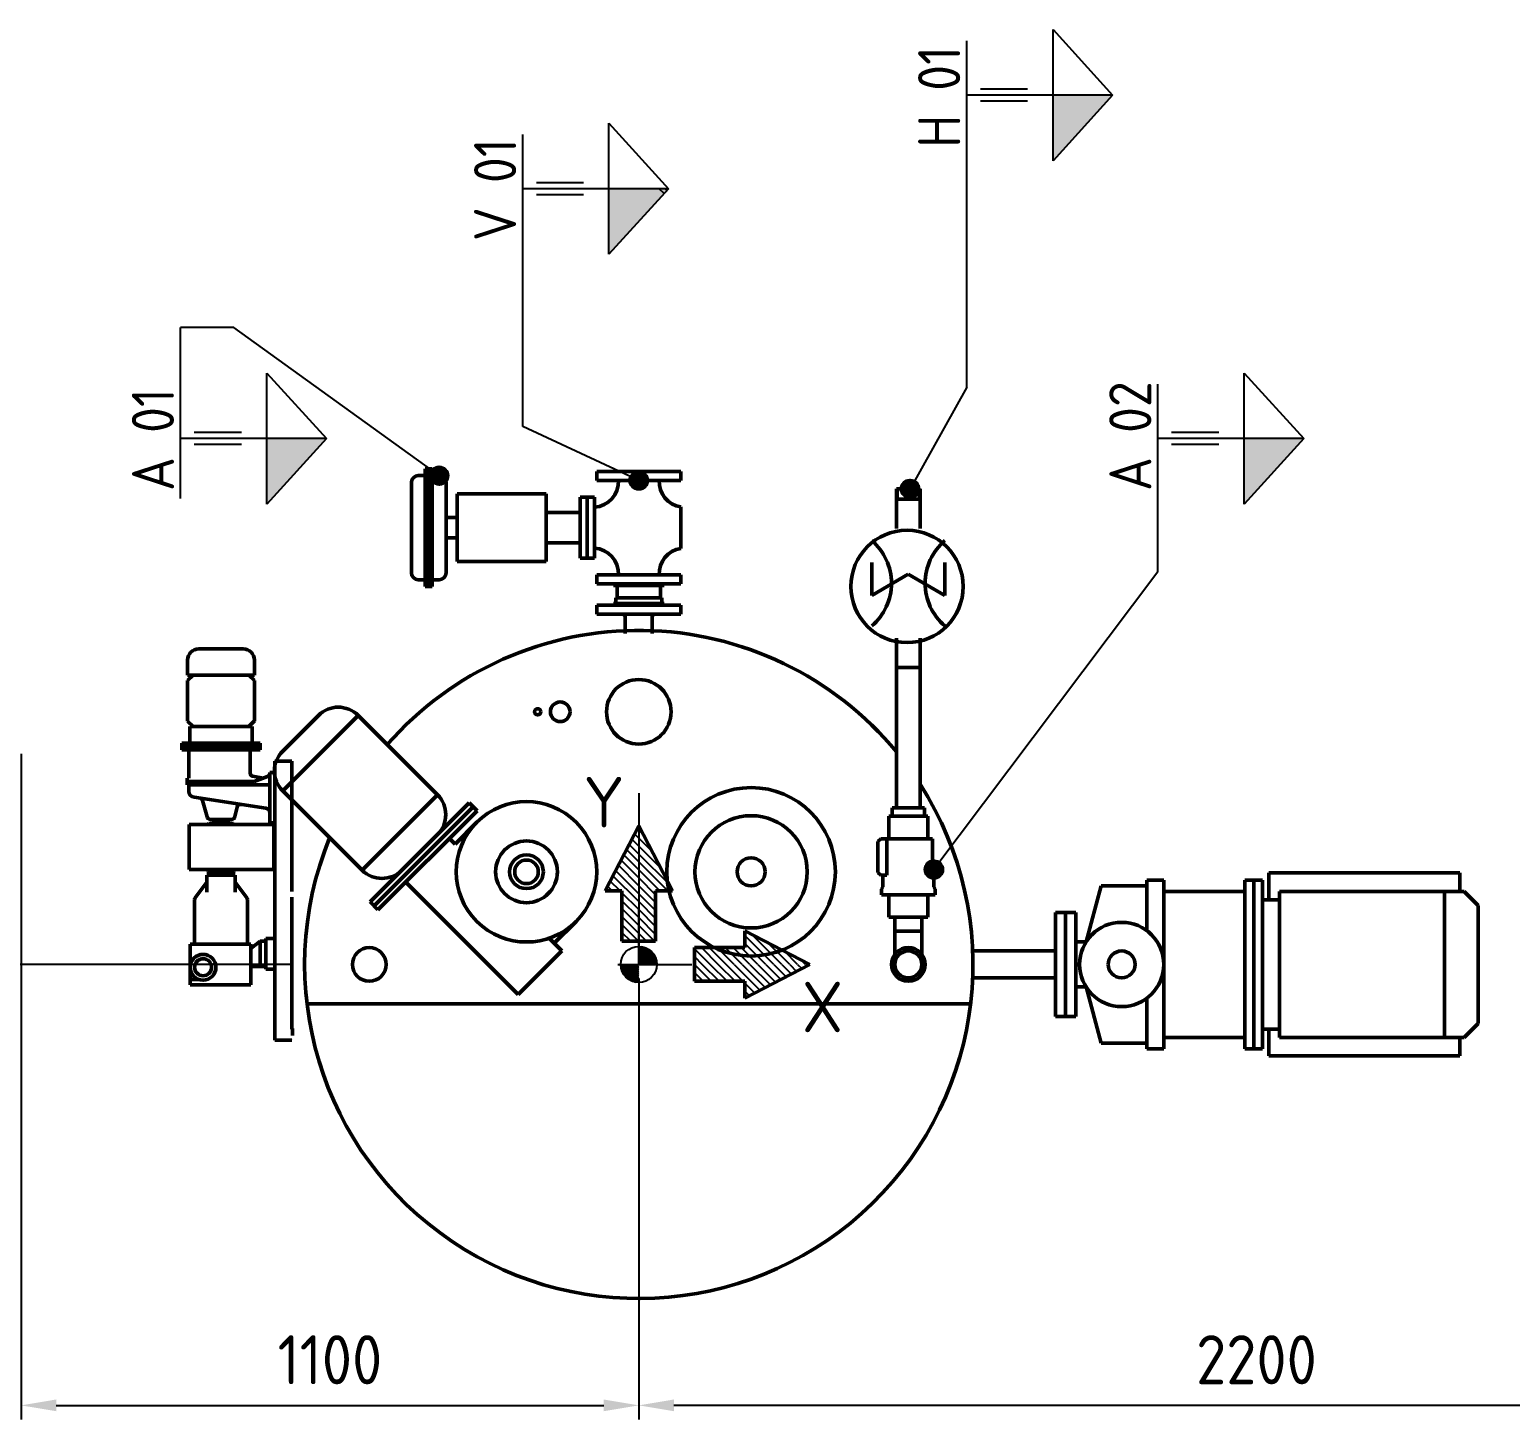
# Model space of a CAD drawing. Header units: millimetres. Extents: x 0 to 10500, y 0 to 7425.
# Drawn here: x 5226 to 7863, y 1527 to 4002 of the extents above; entities that cross this region are included whole.
import ezdxf

# ---------------------------------------------------------------- set-up
doc = ezdxf.new("R2010")
doc.units = ezdxf.units.MM
doc.header["$LTSCALE"] = 25
for name, pattern in [('AM_ISO02W050', [7.5, 6, -1.5]), ('AM_ISO08W050', [18, 12, -1.5, 3, -1.5]), ('DASHDOT', [1, 0.5, -0.25, 0, -0.25])]:
    doc.linetypes.add(name, pattern=pattern)
for name, color, linetype, lineweight in [('AM_0', 7, 'Continuous', 50), ('AM_3', 6, 'AM_ISO02W050', 25), ('AM_5', 3, 'Continuous', 25), ('AM_7', 4, 'AM_ISO08W050', 25), ('AM_8', 1, 'Continuous', 25)]:
    doc.layers.add(name, color=color, linetype=linetype, lineweight=lineweight)
doc.styles.get("Standard").update_dxf_attribs({"font": 'ISOCP.SHX'})
doc.dimstyles.new('AM_ISO$0', dxfattribs={"dimtxt": 3.5, "dimasz": 2.5, "dimexe": 1, "dimexo": 1, "dimgap": 1.5, "dimtad": 1, "dimdsep": 46, "dimtxsty": 'Standard', "dimcen": 0, "dimclrd": 256, "dimclre": 256, "dimclrt": 2, "dimadec": 0, "dimazin": 2, "dimtp": 0.1, "dimtm": 0.1, "dimtfac": 0.71, "dimtdec": 3, "dimtmove": 0, "dimatfit": 3, "dimfxl": 1, "dimlwd": -1, "dimlwe": -1, "dimarcsym": 1})
pattern_1 = [(135, (14882.4702, -1975.3225), (1.06066017, 1.06066017), [])]
pattern_2 = [(135, (14821.627, -1124.999), (7.071068, 7.071068), [])]
pattern_3 = [(315, (2848.732, 10790.059), (7.071068, 7.071068), [])]

# ---------------------------------------------------------------- blocks, each defined once
blk = doc.blocks.new('AM_TMP21')
at = {"layer": 'AM_0', "color": 3, "linetype": 'Continuous'}
blk.add_line((2724.87, 1910.43), (1543.13, 1910.43), dxfattribs=at)
for centre, radius in [((1654, 1840.43), 30), ((2614, 1840.43), 30), ((1934, 1675.43), 25), ((2334, 1675.43), 30), ((2134, 1390.43), 57.5), ((2274, 1390.43), 17.5), ((2314, 1390.43), 5.5)]:
    blk.add_circle(centre, radius, dxfattribs=at)
for start, end in [(337.71378, 212.64629), (219.51765, 318.83026)]:
    blk.add_arc((2134, 1840.43), 595, start, end, dxfattribs=at)
blk = doc.blocks.new('AM_TMP210')
blk.add_circle((1648.3, 1838.1), 24)
at = {"layer": 'AM_0', "color": 7, "linetype": 'Continuous'}
for p, q in [((991, 1903.1), (932.4, 1903.1)), ((953.4, 1838.1), (991, 1903.1)), ((801.3, 1859.1), (801.3, 1817.1)), ((801.3, 1859.1), (871.5, 1859.1)), ((801.3, 1858.1), (819.3, 1858.1)), ((819.3, 1859.1), (819.3, 1817.1)), ((819.3, 1859.1), (819.3, 1817.1)), ((1369.3, 1859.1), (1067.1, 1859.1)), ((1119.3, 1859.1), (1119.3, 1817.1)), ((1564.3, 1862.1), (1648.3, 1862.1)), ((1589.3, 1862.1), (1589.3, 1814.1)), ((991, 1773.1), (953.4, 1838.1)), ((801.3, 1818.1), (819.3, 1818.1)), ((801.3, 1817.1), (871.5, 1817.1)), ((1369.3, 1817.1), (1067.1, 1817.1)), ((1564.3, 1814.1), (1648.3, 1814.1)), ((991, 1773.1), (932.4, 1773.1))]:
    blk.add_line(p, q, dxfattribs=at)
at = {"layer": 'AM_0', "color": 3, "linetype": 'Continuous'}
for p, q in [((1384.3, 1872.7), (1384.3, 1803.4)), ((1384.3, 1872.7), (1424.3, 1872.7)), ((1384.3, 1872.7), (1384.3, 1803.4)), ((1424.3, 1887.1), (1429.3, 1892.1)), ((1424.3, 1887.1), (1424.3, 1795.1)), ((1489.3, 1876.1), (1424.3, 1876.1)), ((1484.3, 1892.1), (1429.3, 1892.1)), ((1489.3, 1887.1), (1484.3, 1892.1)), ((1489.3, 1887.1), (1489.3, 1876.1)), ((1510, 1883.6), (1489.3, 1883.6)), ((1510, 1883.6), (1514.3, 1886.1)), ((1524.3, 1886.1), (1514.3, 1886.1)), ((1524.3, 1886.1), (1524.3, 1790.1)), ((1564.3, 1872.7), (1524.3, 1872.7)), ((1564.3, 1872.7), (1564.3, 1803.4)), ((1384.3, 1866.9), (1369.3, 1866.9)), ((1369.3, 1866.9), (1369.3, 1809.2)), ((1384.3, 1866.9), (1384.3, 1809.2)), ((1384.3, 1809.2), (1369.3, 1809.2)), ((1384.3, 1803.4), (1424.3, 1803.4)), ((1475, 1795.1), (1424.3, 1795.1)), ((1475, 1795.1), (1479.3, 1792.6)), ((1564.3, 1803.4), (1524.3, 1803.4)), ((1510, 1792.6), (1479.3, 1792.6)), ((1510, 1792.6), (1514.3, 1790.1)), ((1524.3, 1790.1), (1514.3, 1790.1))]:
    blk.add_line(p, q, dxfattribs=at)
at = {"layer": 'AM_0', "color": 7, "linetype": 'Continuous'}
blk.add_circle((975, 1840.4), 100, dxfattribs=at)
for centre, start, end in [((969.3, 1968.1), 220.542, 319.458), ((969.3, 1708.1), 40.5416, 139.458)]:
    blk.add_arc(centre, 100, start, end, dxfattribs=at)
blk = doc.blocks.new('AM_TMP212')
at = {"layer": 'AM_0', "color": 7, "linetype": 'Continuous'}
for p, q in [((2110, 1250.91), (2110, 1216.43)), ((2158, 1250.91), (2158, 1216.43)), ((2059, 1216.43), (2059, 1200.43)), ((2209, 1216.43), (2059, 1216.43)), ((2209, 1216.43), (2209, 1200.43)), ((2209, 1200.43), (2059, 1200.43))]:
    blk.add_line(p, q, dxfattribs=at)
at = {"layer": 'AM_0', "color": 1, "linetype": 'Continuous'}
for p, q in [((2107, 1216.43), (2110, 1219.43)), ((2158, 1219.43), (2161, 1216.43))]:
    blk.add_line(p, q, dxfattribs=at)
at = {"layer": 'AM_0', "color": 3, "linetype": 'Continuous'}
for p, q in [((2089, 1200.43), (2089, 1197.43)), ((2179, 1197.43), (2089, 1197.43)), ((2093, 1197.43), (2093, 1187.43)), ((2093, 1187.43), (2175, 1187.43)), ((2095.5, 1187.43), (2095.5, 1165.43)), ((2172.5, 1187.43), (2172.5, 1165.43)), ((2175, 1197.43), (2175, 1187.43)), ((2179, 1200.43), (2179, 1197.43)), ((2209, 1162.43), (2059, 1162.43)), ((2059, 1146.43), (2059, 1162.43)), ((2179, 1165.43), (2089, 1165.43)), ((2089, 1162.43), (2089, 1165.43)), ((2179, 1162.43), (2089, 1162.43)), ((2095.5, 1162.43), (2172.5, 1162.43)), ((2179, 1162.43), (2179, 1165.43)), ((2209, 1146.43), (2209, 1162.43)), ((2514.293, 1167.43), (2501.943, 1167.43)), ((2501.943, 957.43), (2501.943, 1167.43)), ((2508.113, 957.43), (2508.113, 1167.43)), ((2514.293, 957.43), (2514.293, 1167.43)), ((2209, 1146.43), (2059, 1146.43)), ((2477.233, 982.14), (2477.233, 1142.72)), ((2501.943, 1155.08), (2489.593, 1155.08)), ((2526.643, 1155.08), (2514.293, 1155.08)), ((2539.003, 982.14), (2539.003, 1142.72)), ((2213.091, 1007.89), (2213.091, 1116.98)), ((2238.545, 1116.98), (2213.091, 1116.98)), ((2225.818, 1007.89), (2225.818, 1116.98)), ((2238.545, 1007.89), (2238.545, 1116.98)), ((2299, 1002.43), (2299, 1122.43)), ((2457.473, 1122.43), (2299, 1122.43)), ((2457.473, 1002.43), (2457.473, 1122.43)), ((2059, 1025.55), (2059, 1099.31)), ((2299, 1089.7), (2238.545, 1089.7)), ((2476.673, 1080.43), (2457.473, 1080.43)), ((2299, 1035.16), (2238.545, 1035.16)), ((2476.673, 1044.43), (2457.473, 1044.43)), ((2238.545, 1007.89), (2213.091, 1007.89)), ((2457.473, 1002.43), (2299, 1002.43)), ((2059, 978.43), (2059, 962.43)), ((2209, 978.43), (2059, 978.43)), ((2209, 978.43), (2209, 962.43)), ((2209, 962.43), (2059, 962.43)), ((2501.943, 969.79), (2489.593, 969.79)), ((2514.293, 957.43), (2501.943, 957.43)), ((2526.643, 969.79), (2514.293, 969.79))]:
    blk.add_line(p, q, dxfattribs=at)
for centre, radius, start, end in [((2052.181, 1144.25), 45.455, 278.62692, 2.7513), ((2215.818, 1144.25), 45.455, 177.249, 266.56), ((2489.593, 1142.72), 12.353, 90, 180), ((2526.643, 1142.72), 12.353, 0, 90), ((2052.181, 980.61), 45.455, 357.2487, 81.373), ((2215.818, 980.61), 45.455, 93.44, 182.751), ((2489.593, 982.14), 12.353, 180, 270.000013), ((2526.643, 982.14), 12.353, 270.000013, 0)]:
    blk.add_arc(centre, radius, start, end, dxfattribs=at)
blk = doc.blocks.new('AM_TMP29')
at = {"layer": 'AM_0', "color": 7, "linetype": 'Continuous'}
for p, q in [((3342.41, 2175.92), (3342.41, 2028.43)), ((3390.41, 2175.92), (3390.41, 2028.43)), ((3273.91, 2028.43), (3273.91, 2010.43)), ((3273.91, 2028.43), (3458.91, 2028.43)), ((3273.91, 2010.43), (3458.91, 2010.43)), ((3273.91, 1992.43), (3273.91, 2010.43)), ((3273.91, 2010.43), (3458.91, 2010.43)), ((3458.91, 2028.43), (3458.91, 2010.43)), ((3458.91, 1992.43), (3458.91, 2010.43)), ((3273.91, 1992.43), (3458.91, 1992.43)), ((3326.41, 1973.87), (3326.41, 1992.43)), ((3406.41, 1973.87), (3406.41, 1992.43)), ((3326.41, 1973.87), (3226.41, 1947.07)), ((3406.41, 1973.87), (3506.41, 1947.07)), ((3226.41, 1865.43), (3226.41, 1947.07)), ((3506.41, 1865.43), (3506.41, 1947.07)), ((3216.41, 1835.43), (3216.41, 1865.43)), ((3216.41, 1865.43), (3306.41, 1865.43)), ((3426.41, 1865.43), (3516.41, 1865.43)), ((3516.41, 1835.43), (3516.41, 1865.43)), ((3216.41, 1835.43), (3516.41, 1835.43)), ((3236.41, 1691.43), (3236.41, 1835.43)), ((3496.41, 1835.43), (3496.41, 1691.43)), ((3216.41, 1691.43), (3516.41, 1691.43)), ((3216.41, 1691.43), (3216.41, 1675.43)), ((3516.41, 1691.43), (3516.41, 1675.43)), ((3216.41, 1675.43), (3516.41, 1675.43)), ((3216.41, 1659.43), (3216.41, 1675.43)), ((3516.41, 1659.43), (3516.41, 1675.43)), ((3203.41, 1308.43), (3203.41, 1648.43)), ((3203.41, 1648.43), (3251.41, 1648.43)), ((3216.41, 1659.43), (3516.41, 1659.43)), ((3251.41, 1629.43), (3251.41, 1659.43)), ((3481.41, 1629.43), (3481.41, 1659.43)), ((3481.41, 1648.43), (3529.41, 1648.43)), ((3529.41, 1308.43), (3529.41, 1648.43)), ((3236.41, 1300.43), (3236.41, 1629.43)), ((3236.41, 1629.43), (3496.41, 1629.43)), ((3496.41, 1300.43), (3496.41, 1629.43)), ((3236.41, 1335.43), (3496.41, 1335.43)), ((3203.41, 1308.43), (3236.41, 1308.43)), ((3261.41, 1275.43), (3236.41, 1300.43)), ((3471.41, 1275.43), (3496.41, 1300.43)), ((3496.41, 1308.43), (3529.41, 1308.43)), ((3261.41, 1275.43), (3471.41, 1275.43))]:
    blk.add_line(p, q, dxfattribs=at)
for radius in [75, 24]:
    blk.add_circle((3366.41, 1910.43), radius, dxfattribs=at)
blk = doc.blocks.new('*D14')
at = {"layer": 'AM_5', "transparency": 16777216}
for p, q in [((6310.8, 2312.1), (6310.8, 1526.7)), ((8510.8, 2312.1), (8510.8, 1526.7)), ((8448.3, 1551.7), (6373.3, 1551.7))]:
    blk.add_line(p, q, dxfattribs=at)
for points in [[(6373.3, 1562.2), (6373.3, 1541.3), (6310.8, 1551.7)], [(8448.3, 1562.2), (8448.3, 1541.3), (8510.8, 1551.7)]]:
    blk.add_solid(points, dxfattribs=at)
at = {"layer": 'Defpoints', "color": 0, "transparency": 16777216}
for p in [(6310.8, 2337.1), (8510.8, 2337.1), (6310.8, 1551.7)]:
    blk.add_point(p, dxfattribs=at)
at = {"layer": 'AM_5', "color": 2, "transparency": 16777216, "insert": (7410.8, 1633), "char_height": 87.5, "attachment_point": 5}
blk.add_mtext('2200', dxfattribs=at)
blk = doc.blocks.new('*D17')
at = {"layer": 'AM_5', "transparency": 16777216}
for p, q in [((5210.8, 2712.1), (5210.8, 1526.7)), ((6310.8, 2312.1), (6310.8, 1526.7)), ((5273.3, 1551.7), (6248.3, 1551.7))]:
    blk.add_line(p, q, dxfattribs=at)
for points in [[(5273.3, 1562.2), (5273.3, 1541.3), (5210.8, 1551.7)], [(6248.3, 1562.2), (6248.3, 1541.3), (6310.8, 1551.7)]]:
    blk.add_solid(points, dxfattribs=at)
at = {"layer": 'Defpoints', "color": 0, "transparency": 16777216}
for p in [(5210.8, 2737.1), (6310.8, 2337.1), (6310.8, 1551.7)]:
    blk.add_point(p, dxfattribs=at)
at = {"layer": 'AM_5', "color": 2, "transparency": 16777216, "insert": (5760.8, 1633), "char_height": 87.5, "attachment_point": 5}
blk.add_mtext('1100', dxfattribs=at)
blk = doc.blocks.new('*D18')
at = {"layer": 'AM_5', "transparency": 16777216}
for p, q in [((4585.8, 2737.1), (4285.8, 2737.1)), ((4310.8, 2674.6), (4310.8, 2399.6)), ((5690.8, 2337.1), (4285.8, 2337.1))]:
    blk.add_line(p, q, dxfattribs=at)
for points in [[(4300.4, 2674.6), (4321.2, 2674.6), (4310.8, 2737.1)], [(4300.4, 2399.6), (4321.2, 2399.6), (4310.8, 2337.1)]]:
    blk.add_solid(points, dxfattribs=at)
at = {"layer": 'Defpoints', "color": 0, "transparency": 16777216}
for p in [(4610.8, 2737.1), (4310.8, 2337.1), (5715.8, 2337.1)]:
    blk.add_point(p, dxfattribs=at)
at = {"layer": 'AM_5', "color": 2, "transparency": 16777216, "insert": (4229.6, 2537.1), "char_height": 87.5, "attachment_point": 5, "rotation": 90}
blk.add_mtext('400', dxfattribs=at)

msp = doc.modelspace()

# ---------------------------------------------------------------- hatches: boundary and pattern name
at = {"layer": 'AM_5'}
h = msp.add_hatch(dxfattribs=at)
h.set_pattern_fill('_U', color=256, scale=1.5, angle=45, style=0, pattern_type=0)
h.set_pattern_definition(pattern_1)
edge = h.paths.add_edge_path()
edge.add_line((6343.069, 2337.083), (6310.814, 2337.083))
edge.add_line((6310.814, 2337.083), (6310.814, 2369.338))
edge.add_arc((6310.814, 2337.083), 32.255, 360, 450, ccw=False)
h = msp.add_hatch(dxfattribs=at)
h.set_pattern_fill('_U', color=256, scale=1.5, angle=45, style=0, pattern_type=0)
h.set_pattern_definition(pattern_1)
edge = h.paths.add_edge_path()
edge.add_line((6310.814, 2337.083), (6310.814, 2304.827))
edge.add_arc((6310.814, 2337.083), 32.255, 180, 270.000049, ccw=False)
edge.add_line((6278.558, 2337.083), (6310.814, 2337.083))
at = {"layer": 'AM_8'}
h = msp.add_hatch(dxfattribs=at)
h.set_pattern_fill('_U', color=256, scale=10, angle=135, style=0, pattern_type=0)
h.set_pattern_definition(pattern_3)
h.paths.add_polyline_path([(6280.814, 2468.057), (6280.814, 2378.505), (6310.814, 2378.505), (6310.814, 2584.081), (6250.814, 2468.057)])
h = msp.add_hatch(dxfattribs=at)
h.set_pattern_fill('_U', color=256, scale=10, angle=135, style=0, pattern_type=0)
h.set_pattern_definition(pattern_3)
h.paths.add_polyline_path([(6310.814, 2378.505), (6310.814, 2584.081), (6370.814, 2468.057), (6340.814, 2468.057), (6340.814, 2378.505)])
h = msp.add_hatch(dxfattribs=at)
h.set_pattern_fill('_U', color=256, scale=10, angle=45, style=0, pattern_type=0)
h.set_pattern_definition(pattern_2)
h.paths.add_polyline_path([(6410.073, 2337.083), (6615.65, 2337.083), (6499.626, 2397.083), (6499.626, 2367.083), (6410.073, 2367.083)])
h = msp.add_hatch(dxfattribs=at)
h.set_pattern_fill('_U', color=256, scale=10, angle=45, style=0, pattern_type=0)
h.set_pattern_definition(pattern_2)
h.paths.add_polyline_path([(6499.626, 2307.083), (6410.073, 2307.083), (6410.073, 2337.083), (6615.65, 2337.083), (6499.626, 2277.083)])

# ---------------------------------------------------------------- linework, layer by layer
at = {"layer": 'AM_0', "color": 3, "linetype": 'Continuous'}
for p, q in [((5507.314, 2852.083), (5507.314, 2879.083)), ((5527.314, 2899.083), (5606.314, 2899.083)), ((5626.314, 2852.083), (5626.314, 2879.083)), ((5517.024, 2852.293), (5507.314, 2842.583)), ((5507.314, 2852.083), (5626.314, 2852.083)), ((5616.604, 2852.293), (5626.314, 2842.583)), ((5507.314, 2770.593), (5507.314, 2842.583)), ((5626.314, 2770.593), (5626.314, 2842.583)), ((5517.024, 2760.883), (5507.314, 2770.593)), ((5616.604, 2760.883), (5626.604, 2770.883)), ((5511.314, 2731.083), (5511.314, 2761.083)), ((5511.314, 2761.083), (5622.314, 2761.083)), ((5622.314, 2731.083), (5622.314, 2761.083)), ((5496.814, 2719.083), (5496.814, 2731.083)), ((5496.814, 2731.083), (5636.814, 2731.083)), ((5496.814, 2725.083), (5636.814, 2725.083)), ((5496.814, 2719.083), (5636.814, 2719.083)), ((5509.474, 2669.083), (5509.474, 2719.083)), ((5618.474, 2678.273), (5618.474, 2719.083)), ((5636.814, 2719.083), (5636.814, 2731.083)), ((5662.814, 2699.083), (5662.814, 2202.083)), ((5662.814, 2699.083), (5692.814, 2699.083)), ((5692.814, 2699.083), (5692.814, 2467.083)), ((5506.534, 2657.083), (5506.534, 2669.083)), ((5642.644, 2669.083), (5622.984, 2672.463)), ((5649.864, 2671.683), (5625.994, 2663.083)), ((5653.814, 2679.083), (5662.814, 2679.083)), ((5653.814, 2589.083), (5653.814, 2679.083)), ((5662.814, 2649.083), (5662.814, 2679.083)), ((5662.814, 2670.083), (5662.814, 2590.083)), ((5625.994, 2663.083), (5506.534, 2663.083)), ((5653.814, 2657.083), (5506.534, 2657.083)), ((5509.474, 2645.163), (5509.474, 2657.083)), ((5646.434, 2615.253), (5518.704, 2635.193)), ((5542.044, 2600.203), (5533.994, 2629.013)), ((5591.594, 2600.513), (5595.584, 2617.263)), ((5662.814, 2589.083), (5662.814, 2619.083)), ((5509.814, 2586.083), (5509.814, 2506.083)), ((5509.814, 2586.083), (5662.814, 2586.083)), ((5544.814, 2588.083), (5543.314, 2586.583)), ((5543.314, 2586.583), (5543.314, 2586.083)), ((5543.314, 2586.583), (5590.314, 2586.583)), ((5544.814, 2588.083), (5588.814, 2588.083)), ((5585.694, 2595.573), (5547.884, 2595.573)), ((5553.814, 2591.083), (5553.814, 2595.573)), ((5553.814, 2591.083), (5579.814, 2591.083)), ((5556.814, 2586.083), (5556.814, 2591.083)), ((5576.814, 2586.083), (5576.814, 2591.083)), ((5579.814, 2591.083), (5579.814, 2595.573)), ((5588.814, 2588.083), (5590.314, 2586.583)), ((5590.314, 2586.583), (5590.314, 2586.083)), ((5653.814, 2589.083), (5662.814, 2589.083)), ((5660.814, 2586.083), (5660.814, 2506.083)), ((5509.814, 2506.083), (5662.814, 2506.083)), ((5543.314, 2506.083), (5543.314, 2502.583)), ((5590.314, 2506.083), (5590.314, 2502.583)), ((5541.814, 2483.583), (5520.824, 2455.703)), ((5541.814, 2496.083), (5591.814, 2496.083)), ((5541.814, 2496.083), (5541.814, 2466.083)), ((5543.314, 2502.583), (5590.314, 2502.583)), ((5544.814, 2501.083), (5543.314, 2502.583)), ((5544.814, 2501.083), (5588.814, 2501.083)), ((5556.814, 2501.083), (5556.814, 2496.083)), ((5576.814, 2501.083), (5576.814, 2496.083)), ((5588.814, 2501.083), (5590.314, 2502.583)), ((5591.814, 2496.083), (5591.814, 2466.083)), ((5591.814, 2483.583), (5612.804, 2455.703)), ((5519.814, 2452.703), (5519.814, 2373.083)), ((5613.814, 2452.703), (5613.814, 2373.083)), ((5692.814, 2457.083), (5692.814, 2222.083)), ((5636.814, 2378.583), (5619.814, 2365.583)), ((5636.814, 2378.583), (5646.814, 2378.583)), ((5636.814, 2378.583), (5636.814, 2333.583)), ((5646.814, 2383.583), (5646.814, 2328.583)), ((5646.814, 2383.583), (5662.814, 2383.583)), ((5511.814, 2373.083), (5619.814, 2373.083)), ((5511.814, 2373.083), (5511.814, 2343.943)), ((5511.814, 2301.083), (5511.814, 2373.083)), ((5619.814, 2373.083), (5619.814, 2301.083)), ((5511.814, 2330.233), (5511.814, 2301.083)), ((5619.814, 2333.583), (5646.814, 2333.583)), ((5646.814, 2328.583), (5662.814, 2328.583)), ((5511.814, 2310.083), (5528.104, 2310.083)), ((5511.814, 2301.083), (5619.814, 2301.083)), ((5662.814, 2202.083), (5692.814, 2202.083))]:
    msp.add_line(p, q, dxfattribs=at)
at = {"layer": 'AM_0', "color": 7, "linetype": 'Continuous'}
for p, q in [((5676.654, 2717.043), (5740.294, 2780.683)), ((5676.654, 2646.333), (5811.004, 2780.683)), ((5811.004, 2780.683), (5952.424, 2639.263)), ((5676.654, 2646.333), (5818.074, 2504.913)), ((5818.074, 2504.913), (5952.424, 2639.263)), ((5832.214, 2448.343), (6008.994, 2625.123)), ((5839.284, 2441.273), (6016.064, 2618.053)), ((5846.354, 2434.203), (6023.134, 2610.983)), ((6008.994, 2625.123), (6023.134, 2610.983)), ((5983.534, 2551.583), (6022.424, 2590.473)), ((5973.634, 2561.483), (5983.534, 2551.583)), ((5895.854, 2483.703), (6095.964, 2283.593)), ((5832.214, 2448.343), (5846.354, 2434.203)), ((6160.314, 2374.803), (6199.204, 2413.703)), ((6151.294, 2383.823), (6173.744, 2361.373)), ((6095.964, 2283.593), (6173.744, 2361.373))]:
    msp.add_line(p, q, dxfattribs=at)
at = {"layer": 'AM_0'}
for p, q in [((6310.813, 2584.081), (6250.814, 2468.057)), ((6310.813, 2584.081), (6370.814, 2468.057)), ((6250.814, 2468.057), (6280.814, 2468.057)), ((6280.814, 2378.504), (6280.814, 2468.057)), ((6340.814, 2468.057), (6370.814, 2468.057)), ((6340.814, 2378.505), (6340.814, 2468.057)), ((6280.813, 2378.504), (6340.813, 2378.505)), ((6615.65, 2337.083), (6499.626, 2397.083)), ((6499.626, 2397.083), (6499.626, 2367.083)), ((6410.073, 2367.083), (6499.626, 2367.083)), ((6410.073, 2367.083), (6410.073, 2307.083)), ((6615.65, 2337.083), (6499.626, 2277.083)), ((6410.073, 2307.083), (6499.626, 2307.083)), ((6499.626, 2307.083), (6499.626, 2277.083))]:
    msp.add_line(p, q, dxfattribs=at)
at = {"layer": 'AM_0', "color": 3, "linetype": 'DASHDOT'}
msp.add_line((5694.064, 2222.863), (5694.064, 2203.273), dxfattribs=at)
at = {"layer": 'AM_0', "color": 7, "linetype": 'Continuous'}
for centre, radius in [((6510.814, 2502.083), 150), ((6510.814, 2502.083), 100), ((6110.814, 2502.083), 54.984), ((6110.814, 2502.083), 21)]:
    msp.add_circle(centre, radius, dxfattribs=at)
at = {"layer": 'AM_0', "color": 3, "linetype": 'Continuous'}
for radius in [23, 15.145]:
    msp.add_circle((5534.814, 2332.083), radius, dxfattribs=at)
for centre, radius, start, end in [((5527.314, 2879.083), 20, 90, 180), ((5606.314, 2879.083), 20, 360, 90), ((5624.474, 2678.273), 6, 180, 255.6798), ((5645.814, 2678.583), 8, 300.405, 360), ((5519.474, 2645.163), 10, 180, 265.5519), ((5528.154, 2627.643), 6, 13.242, 81.129), ((5601.494, 2616.193), 6, 81.129, 169.784), ((5645.814, 2607.273), 8, 360, 85.552), ((5547.884, 2601.573), 6, 193.2419, 270), ((5585.694, 2601.573), 6, 270, 349.784), ((5524.814, 2452.703), 5, 143.02, 180), ((5608.814, 2452.703), 5, 360, 36.98)]:
    msp.add_arc(centre, radius, start, end, dxfattribs=at)
at = {"layer": 'AM_0', "color": 7, "linetype": 'Continuous'}
for centre, radius, start, end in [((5775.644, 2745.333), 50, 45, 135), ((5712.004, 2681.693), 50, 135, 225), ((5917.064, 2603.913), 50, 315, 45), ((6110.814, 2502.083), 125, 315, 135), ((6110.814, 2502.083), 125, 135, 315), ((5853.424, 2540.273), 50, 225, 315)]:
    msp.add_arc(centre, radius, start, end, dxfattribs=at)
at = {"layer": 'AM_3', "color": 1, "linetype": 'Continuous'}
for p, q in [((5954.971, 3224.39), (5938.571, 3207.985)), ((5938.571, 3207.515), (5955.421, 3224.39)), ((5938.571, 3208.47), (5954.471, 3224.375)), ((5955.921, 3224.375), (5938.571, 3207.055)), ((5938.621, 3206.605), (5956.371, 3224.35)), ((5953.971, 3224.345), (5938.621, 3208.97)), ((5956.771, 3224.315), (5938.621, 3206.17)), ((5938.671, 3209.49), (5953.471, 3224.295)), ((5938.671, 3205.745), (5957.221, 3224.27)), ((5952.921, 3224.23), (5938.721, 3210.03)), ((5957.621, 3224.215), (5938.721, 3205.33)), ((5938.821, 3204.92), (5958.021, 3224.15)), ((5938.821, 3210.585), (5952.371, 3224.14)), ((5958.421, 3224.08), (5938.871, 3204.525)), ((5951.771, 3224.03), (5938.921, 3211.17)), ((5938.971, 3204.135), (5958.821, 3224)), ((5959.221, 3223.91), (5939.071, 3203.75)), ((5939.071, 3211.785), (5951.171, 3223.89)), ((5939.121, 3203.375), (5959.571, 3223.81)), ((5950.521, 3223.71), (5939.221, 3212.43)), ((5959.971, 3223.71), (5939.271, 3203.01)), ((5939.371, 3202.65), (5960.321, 3223.6)), ((5939.471, 3213.125), (5949.821, 3223.49)), ((5960.671, 3223.48), (5939.471, 3202.295)), ((5939.621, 3201.945), (5961.021, 3223.355)), ((5961.371, 3223.225), (5939.721, 3201.605)), ((5949.071, 3223.215), (5939.721, 3213.87)), ((5939.871, 3201.27), (5961.671, 3223.09)), ((5962.021, 3222.945), (5940.021, 3200.94)), ((5940.071, 3214.695), (5948.271, 3222.86)), ((5940.171, 3200.62), (5962.321, 3222.8)), ((5962.671, 3222.645), (5940.321, 3200.3)), ((5940.471, 3199.99), (5962.971, 3222.485)), ((5947.321, 3222.39), (5940.571, 3215.635)), ((5963.271, 3222.32), (5940.621, 3199.68)), ((5940.821, 3199.38), (5963.571, 3222.15)), ((5963.871, 3221.975), (5940.971, 3199.085)), ((5941.171, 3198.795), (5964.171, 3221.795)), ((5941.271, 3216.795), (5946.171, 3221.705)), ((5964.471, 3221.61), (5941.371, 3198.51)), ((5941.521, 3198.225), (5964.721, 3221.42)), ((5965.021, 3221.225), (5941.721, 3197.95)), ((5941.921, 3197.68), (5965.271, 3221.025)), ((5965.521, 3220.82), (5942.121, 3197.415)), ((5942.371, 3197.155), (5965.821, 3220.61)), ((5966.071, 3220.395), (5942.571, 3196.895)), ((5944.221, 3220.22), (5942.721, 3218.75)), ((5942.771, 3196.645), (5966.321, 3220.175)), ((5966.571, 3219.95), (5943.021, 3196.4)), ((5943.221, 3196.155), (5966.821, 3219.72)), ((5967.021, 3219.485), (5943.471, 3195.92)), ((5943.721, 3195.685), (5967.271, 3219.245)), ((5967.521, 3219.005), (5943.971, 3195.455)), ((5944.221, 3195.235), (5967.721, 3218.755)), ((5967.921, 3218.505), (5944.471, 3195.015)), ((5944.721, 3194.8), (5968.171, 3218.245)), ((5968.371, 3217.985), (5944.971, 3194.59)), ((5945.221, 3194.39), (5968.571, 3217.715)), ((5968.771, 3217.445), (5945.521, 3194.19)), ((5945.771, 3193.995), (5968.971, 3217.17)), ((5969.171, 3216.885), (5946.071, 3193.805)), ((5946.371, 3193.62), (5969.321, 3216.6)), ((5969.521, 3216.31), (5946.671, 3193.44)), ((5946.921, 3193.265), (5969.671, 3216.01)), ((5969.871, 3215.71), (5947.271, 3193.095)), ((5947.571, 3192.935), (5970.021, 3215.4)), ((5970.171, 3215.09), (5947.871, 3192.775)), ((5948.171, 3192.62), (5970.321, 3214.77)), ((5970.471, 3214.445), (5948.521, 3192.475)), ((5948.821, 3192.335), (5970.621, 3214.115)), ((5970.771, 3213.78), (5949.171, 3192.2)), ((5949.521, 3192.07), (5970.871, 3213.435)), ((5971.021, 3213.09), (5949.871, 3191.945)), ((5950.221, 3191.83), (5971.121, 3212.735)), ((5971.221, 3212.37), (5950.571, 3191.72)), ((5950.971, 3191.62), (5971.321, 3212)), ((5971.421, 3211.625), (5951.321, 3191.525)), ((5951.721, 3191.435), (5971.521, 3211.24)), ((5971.621, 3210.85), (5952.121, 3191.355)), ((5952.521, 3191.285), (5971.671, 3210.45)), ((5971.721, 3210.04), (5952.921, 3191.22)), ((5953.321, 3191.17), (5971.771, 3209.625)), ((5971.821, 3209.195), (5953.771, 3191.125)), ((5954.221, 3191.09), (5971.871, 3208.755)), ((5971.871, 3208.31), (5954.671, 3191.07)), ((5955.121, 3191.06), (5971.871, 3207.845)), ((5971.871, 3207.37), (5955.571, 3191.065)), ((5956.071, 3191.08), (5971.871, 3206.885)), ((5971.821, 3206.38), (5956.571, 3191.115)), ((5957.121, 3191.165), (5971.771, 3205.855)), ((5971.721, 3205.315), (5957.621, 3191.235)), ((5958.221, 3191.325), (5971.621, 3204.75)), ((5971.521, 3204.16), (5958.771, 3191.445)), ((5959.421, 3191.595), (5971.371, 3203.54)), ((5971.171, 3202.885), (5960.071, 3191.78)), ((5960.771, 3192.01), (5970.971, 3202.185)), ((5970.671, 3201.425), (5961.521, 3192.295)), ((5962.371, 3192.67), (5970.271, 3200.58)), ((5969.771, 3199.61), (5963.371, 3193.17)), ((5964.571, 3193.925), (5969.021, 3198.385)), ((6310.563, 3215.748), (6294.163, 3199.343)), ((6294.163, 3198.873), (6311.013, 3215.748)), ((6294.163, 3199.828), (6310.063, 3215.733)), ((6311.513, 3215.733), (6294.163, 3198.413)), ((6294.213, 3197.963), (6311.963, 3215.708)), ((6309.563, 3215.703), (6294.213, 3200.328)), ((6312.363, 3215.673), (6294.213, 3197.528)), ((6294.263, 3200.848), (6309.063, 3215.653)), ((6294.263, 3197.103), (6312.813, 3215.628)), ((6308.513, 3215.588), (6294.313, 3201.388)), ((6313.213, 3215.573), (6294.313, 3196.688)), ((6294.413, 3196.278), (6313.613, 3215.508)), ((6294.413, 3201.943), (6307.963, 3215.498)), ((6314.013, 3215.438), (6294.463, 3195.883)), ((6307.363, 3215.388), (6294.513, 3202.528)), ((6294.563, 3195.493), (6314.413, 3215.358)), ((6314.813, 3215.268), (6294.663, 3195.108)), ((6294.663, 3203.143), (6306.763, 3215.248)), ((6294.713, 3194.733), (6315.163, 3215.168)), ((6306.113, 3215.068), (6294.813, 3203.788)), ((6315.563, 3215.068), (6294.863, 3194.368)), ((6294.963, 3194.008), (6315.913, 3214.958)), ((6295.063, 3204.483), (6305.413, 3214.848)), ((6316.263, 3214.838), (6295.063, 3193.653)), ((6295.213, 3193.303), (6316.613, 3214.713)), ((6316.963, 3214.583), (6295.313, 3192.963)), ((6304.663, 3214.573), (6295.313, 3205.228)), ((6295.463, 3192.628), (6317.263, 3214.448)), ((6317.613, 3214.303), (6295.613, 3192.298)), ((6295.663, 3206.053), (6303.863, 3214.218)), ((6295.763, 3191.978), (6317.913, 3214.158)), ((6318.263, 3214.003), (6295.913, 3191.658)), ((6296.063, 3191.348), (6318.563, 3213.843)), ((6302.913, 3213.748), (6296.163, 3206.993)), ((6318.863, 3213.678), (6296.213, 3191.038)), ((6296.413, 3190.738), (6319.163, 3213.508)), ((6319.463, 3213.333), (6296.563, 3190.443)), ((6296.763, 3190.153), (6319.763, 3213.153)), ((6296.863, 3208.153), (6301.763, 3213.063)), ((6320.063, 3212.968), (6296.963, 3189.868)), ((6297.113, 3189.583), (6320.313, 3212.778)), ((6320.613, 3212.583), (6297.313, 3189.308)), ((6297.513, 3189.038), (6320.863, 3212.383)), ((6321.113, 3212.178), (6297.713, 3188.773)), ((6297.963, 3188.513), (6321.413, 3211.968)), ((6321.663, 3211.753), (6298.163, 3188.253)), ((6299.813, 3211.578), (6298.313, 3210.108)), ((6298.363, 3188.003), (6321.913, 3211.533)), ((6322.163, 3211.308), (6298.613, 3187.758)), ((6298.813, 3187.513), (6322.413, 3211.078)), ((6322.613, 3210.843), (6299.063, 3187.278)), ((6299.313, 3187.043), (6322.863, 3210.603)), ((6323.113, 3210.363), (6299.563, 3186.813)), ((6299.813, 3186.593), (6323.313, 3210.113)), ((6323.513, 3209.863), (6300.063, 3186.373)), ((6300.313, 3186.158), (6323.763, 3209.603)), ((6323.963, 3209.343), (6300.563, 3185.948)), ((6300.813, 3185.748), (6324.163, 3209.073)), ((6324.363, 3208.803), (6301.113, 3185.548)), ((6301.363, 3185.353), (6324.563, 3208.528)), ((6324.763, 3208.243), (6301.663, 3185.163)), ((6301.963, 3184.978), (6324.913, 3207.958)), ((6325.113, 3207.668), (6302.263, 3184.798)), ((6302.513, 3184.623), (6325.263, 3207.368)), ((6325.463, 3207.068), (6302.863, 3184.453)), ((6303.163, 3184.293), (6325.613, 3206.758)), ((6325.763, 3206.448), (6303.463, 3184.133)), ((6303.763, 3183.978), (6325.913, 3206.128)), ((6326.063, 3205.803), (6304.113, 3183.833)), ((6304.413, 3183.693), (6326.213, 3205.473)), ((6326.363, 3205.138), (6304.763, 3183.558)), ((6305.113, 3183.428), (6326.463, 3204.793)), ((6326.613, 3204.448), (6305.463, 3183.303)), ((6305.813, 3183.188), (6326.713, 3204.093)), ((6326.813, 3203.728), (6306.163, 3183.078)), ((6306.563, 3182.978), (6326.913, 3203.358)), ((6327.013, 3202.983), (6306.913, 3182.883)), ((6307.313, 3182.793), (6327.113, 3202.598)), ((6327.213, 3202.208), (6307.713, 3182.713)), ((6308.113, 3182.643), (6327.263, 3201.808)), ((6327.313, 3201.398), (6308.513, 3182.578)), ((6308.913, 3182.528), (6327.363, 3200.983)), ((6327.413, 3200.553), (6309.363, 3182.483)), ((6309.813, 3182.448), (6327.463, 3200.113)), ((6327.463, 3199.668), (6310.263, 3182.428)), ((6310.713, 3182.418), (6327.463, 3199.203)), ((6327.463, 3198.728), (6311.163, 3182.423)), ((6311.663, 3182.438), (6327.463, 3198.243)), ((6327.413, 3197.738), (6312.163, 3182.473)), ((6312.713, 3182.523), (6327.363, 3197.213)), ((6327.313, 3196.673), (6313.213, 3182.593)), ((6313.813, 3182.683), (6327.213, 3196.108)), ((6327.113, 3195.518), (6314.363, 3182.803)), ((6315.013, 3182.953), (6326.963, 3194.898)), ((6326.763, 3194.243), (6315.663, 3183.138)), ((6316.363, 3183.368), (6326.563, 3193.543)), ((6326.263, 3192.783), (6317.113, 3183.653)), ((6317.963, 3184.028), (6325.863, 3191.938)), ((6325.363, 3190.968), (6318.963, 3184.528)), ((6793.641, 3200.748), (6777.241, 3184.343)), ((6777.241, 3183.873), (6794.091, 3200.748)), ((6777.241, 3184.828), (6793.141, 3200.733)), ((6794.591, 3200.733), (6777.241, 3183.413)), ((6777.291, 3182.963), (6795.041, 3200.708)), ((6792.641, 3200.703), (6777.291, 3185.328)), ((6795.441, 3200.673), (6777.291, 3182.528)), ((6777.341, 3185.848), (6792.141, 3200.653)), ((6777.341, 3182.103), (6795.891, 3200.628)), ((6791.591, 3200.588), (6777.391, 3186.388)), ((6796.291, 3200.573), (6777.391, 3181.688)), ((6777.491, 3181.278), (6796.691, 3200.508)), ((6777.491, 3186.943), (6791.041, 3200.498)), ((6797.091, 3200.438), (6777.541, 3180.883)), ((6790.441, 3200.388), (6777.591, 3187.528)), ((6777.641, 3180.493), (6797.491, 3200.358)), ((6797.891, 3200.268), (6777.741, 3180.108)), ((6777.741, 3188.143), (6789.841, 3200.248)), ((6777.791, 3179.733), (6798.241, 3200.168)), ((6789.191, 3200.068), (6777.891, 3188.788)), ((6798.641, 3200.068), (6777.941, 3179.368)), ((6778.041, 3179.008), (6798.991, 3199.958)), ((6778.141, 3189.483), (6788.491, 3199.848)), ((6799.341, 3199.838), (6778.141, 3178.653)), ((6778.291, 3178.303), (6799.691, 3199.713)), ((6800.041, 3199.583), (6778.391, 3177.963)), ((6787.741, 3199.573), (6778.391, 3190.228)), ((6778.541, 3177.628), (6800.341, 3199.448)), ((6800.691, 3199.303), (6778.691, 3177.298)), ((6778.741, 3191.053), (6786.941, 3199.218)), ((6778.841, 3176.978), (6800.991, 3199.158)), ((6801.341, 3199.003), (6778.991, 3176.658)), ((6779.141, 3176.348), (6801.641, 3198.843)), ((6785.991, 3198.748), (6779.241, 3191.993)), ((6801.941, 3198.678), (6779.291, 3176.038)), ((6779.491, 3175.738), (6802.241, 3198.508)), ((6802.541, 3198.333), (6779.641, 3175.443)), ((6779.841, 3175.153), (6802.841, 3198.153)), ((6779.941, 3193.153), (6784.841, 3198.063)), ((6803.141, 3197.968), (6780.041, 3174.868)), ((6780.191, 3174.583), (6803.391, 3197.778)), ((6803.691, 3197.583), (6780.391, 3174.308)), ((6780.591, 3174.038), (6803.941, 3197.383)), ((6804.191, 3197.178), (6780.791, 3173.773)), ((6781.041, 3173.513), (6804.491, 3196.968)), ((6804.741, 3196.753), (6781.241, 3173.253)), ((6782.891, 3196.578), (6781.391, 3195.108)), ((6781.441, 3173.003), (6804.991, 3196.533)), ((6805.241, 3196.308), (6781.691, 3172.758)), ((6781.891, 3172.513), (6805.491, 3196.078)), ((6805.691, 3195.843), (6782.141, 3172.278)), ((6782.391, 3172.043), (6805.941, 3195.603)), ((6806.191, 3195.363), (6782.641, 3171.813)), ((6782.891, 3171.593), (6806.391, 3195.113)), ((6806.591, 3194.863), (6783.141, 3171.373)), ((6783.391, 3171.158), (6806.841, 3194.603)), ((6807.041, 3194.343), (6783.641, 3170.948)), ((6783.891, 3170.748), (6807.241, 3194.073)), ((6807.441, 3193.803), (6784.191, 3170.548)), ((6784.441, 3170.353), (6807.641, 3193.528)), ((6807.841, 3193.243), (6784.741, 3170.163)), ((6785.041, 3169.978), (6807.991, 3192.958)), ((6808.191, 3192.668), (6785.341, 3169.798)), ((6785.591, 3169.623), (6808.341, 3192.368)), ((6808.541, 3192.068), (6785.941, 3169.453)), ((6786.241, 3169.293), (6808.691, 3191.758)), ((6808.841, 3191.448), (6786.541, 3169.133)), ((6786.841, 3168.978), (6808.991, 3191.128)), ((6809.141, 3190.803), (6787.191, 3168.833)), ((6320.163, 3185.283), (6324.613, 3189.743)), ((6787.491, 3168.693), (6809.291, 3190.473)), ((6809.441, 3190.138), (6787.841, 3168.558)), ((6788.191, 3168.428), (6809.541, 3189.793)), ((6809.691, 3189.448), (6788.541, 3168.303)), ((6788.891, 3168.188), (6809.791, 3189.093)), ((6809.891, 3188.728), (6789.241, 3168.078)), ((6789.641, 3167.978), (6809.991, 3188.358)), ((6810.091, 3187.983), (6789.991, 3167.883)), ((6790.391, 3167.793), (6810.191, 3187.598)), ((6810.291, 3187.208), (6790.791, 3167.713)), ((6791.191, 3167.643), (6810.341, 3186.808)), ((6810.391, 3186.398), (6791.591, 3167.578)), ((6791.991, 3167.528), (6810.441, 3185.983)), ((6810.491, 3185.553), (6792.441, 3167.483)), ((6792.891, 3167.448), (6810.541, 3185.113)), ((6810.541, 3184.668), (6793.341, 3167.428)), ((6793.791, 3167.418), (6810.541, 3184.203)), ((6810.541, 3183.728), (6794.241, 3167.423)), ((6794.741, 3167.438), (6810.541, 3183.243)), ((6810.491, 3182.738), (6795.241, 3167.473)), ((6795.791, 3167.523), (6810.441, 3182.213)), ((6810.391, 3181.673), (6796.291, 3167.593)), ((6796.891, 3167.683), (6810.291, 3181.108)), ((6810.191, 3180.518), (6797.441, 3167.803)), ((6798.091, 3167.953), (6810.041, 3179.898)), ((6809.841, 3179.243), (6798.741, 3168.138)), ((6799.441, 3168.368), (6809.641, 3178.543)), ((6809.341, 3177.783), (6800.191, 3168.653)), ((6801.041, 3169.028), (6808.941, 3176.938)), ((6808.441, 3175.968), (6802.041, 3169.528)), ((6803.241, 3170.283), (6807.691, 3174.743)), ((6836.064, 2522.748), (6819.664, 2506.343)), ((6819.664, 2505.873), (6836.514, 2522.748)), ((6819.664, 2506.828), (6835.564, 2522.733)), ((6837.014, 2522.733), (6819.664, 2505.413)), ((6819.714, 2504.963), (6837.464, 2522.708)), ((6835.064, 2522.703), (6819.714, 2507.328)), ((6837.864, 2522.673), (6819.714, 2504.528)), ((6819.764, 2507.848), (6834.564, 2522.653)), ((6819.764, 2504.103), (6838.314, 2522.628)), ((6834.014, 2522.588), (6819.814, 2508.388)), ((6838.714, 2522.573), (6819.814, 2503.688)), ((6819.914, 2503.278), (6839.114, 2522.508)), ((6819.914, 2508.943), (6833.464, 2522.498)), ((6839.514, 2522.438), (6819.964, 2502.883)), ((6832.864, 2522.388), (6820.014, 2509.528)), ((6820.064, 2502.493), (6839.914, 2522.358)), ((6840.314, 2522.268), (6820.164, 2502.108)), ((6820.164, 2510.143), (6832.264, 2522.248)), ((6820.214, 2501.733), (6840.664, 2522.168)), ((6831.614, 2522.068), (6820.314, 2510.788)), ((6841.064, 2522.068), (6820.364, 2501.368)), ((6820.464, 2501.008), (6841.414, 2521.958)), ((6820.564, 2511.483), (6830.914, 2521.848)), ((6841.764, 2521.838), (6820.564, 2500.653)), ((6820.714, 2500.303), (6842.114, 2521.713)), ((6842.464, 2521.583), (6820.814, 2499.963)), ((6830.164, 2521.573), (6820.814, 2512.228)), ((6820.964, 2499.628), (6842.764, 2521.448)), ((6843.114, 2521.303), (6821.114, 2499.298)), ((6821.164, 2513.053), (6829.364, 2521.218)), ((6821.264, 2498.978), (6843.414, 2521.158)), ((6843.764, 2521.003), (6821.414, 2498.658)), ((6821.564, 2498.348), (6844.064, 2520.843)), ((6828.414, 2520.748), (6821.664, 2513.993)), ((6844.364, 2520.678), (6821.714, 2498.038)), ((6821.914, 2497.738), (6844.664, 2520.508)), ((6844.964, 2520.333), (6822.064, 2497.443)), ((6822.264, 2497.153), (6845.264, 2520.153)), ((6822.364, 2515.153), (6827.264, 2520.063)), ((6845.564, 2519.968), (6822.464, 2496.868)), ((6822.614, 2496.583), (6845.814, 2519.778)), ((6846.114, 2519.583), (6822.814, 2496.308)), ((6823.014, 2496.038), (6846.364, 2519.383)), ((6846.614, 2519.178), (6823.214, 2495.773)), ((6823.464, 2495.513), (6846.914, 2518.968)), ((6847.164, 2518.753), (6823.664, 2495.253)), ((6825.314, 2518.578), (6823.814, 2517.108)), ((6823.864, 2495.003), (6847.414, 2518.533)), ((6847.664, 2518.308), (6824.114, 2494.758)), ((6824.314, 2494.513), (6847.914, 2518.078)), ((6848.114, 2517.843), (6824.564, 2494.278)), ((6824.814, 2494.043), (6848.364, 2517.603)), ((6848.614, 2517.363), (6825.064, 2493.813)), ((6825.314, 2493.593), (6848.814, 2517.113)), ((6849.014, 2516.863), (6825.564, 2493.373)), ((6825.814, 2493.158), (6849.264, 2516.603)), ((6849.464, 2516.343), (6826.064, 2492.948)), ((6826.314, 2492.748), (6849.664, 2516.073)), ((6849.864, 2515.803), (6826.614, 2492.548)), ((6826.864, 2492.353), (6850.064, 2515.528)), ((6850.264, 2515.243), (6827.164, 2492.163)), ((6827.464, 2491.978), (6850.414, 2514.958)), ((6850.614, 2514.668), (6827.764, 2491.798)), ((6828.014, 2491.623), (6850.764, 2514.368)), ((6850.964, 2514.068), (6828.364, 2491.453)), ((6828.664, 2491.293), (6851.114, 2513.758)), ((6851.264, 2513.448), (6828.964, 2491.133)), ((6829.264, 2490.978), (6851.414, 2513.128)), ((6851.564, 2512.803), (6829.614, 2490.833)), ((6829.914, 2490.693), (6851.714, 2512.473)), ((6851.864, 2512.138), (6830.264, 2490.558)), ((6830.614, 2490.428), (6851.964, 2511.793)), ((6852.114, 2511.448), (6830.964, 2490.303)), ((6831.314, 2490.188), (6852.214, 2511.093)), ((6852.314, 2510.728), (6831.664, 2490.078)), ((6832.064, 2489.978), (6852.414, 2510.358)), ((6852.514, 2509.983), (6832.414, 2489.883)), ((6832.814, 2489.793), (6852.614, 2509.598)), ((6852.714, 2509.208), (6833.214, 2489.713)), ((6833.614, 2489.643), (6852.764, 2508.808)), ((6852.814, 2508.398), (6834.014, 2489.578)), ((6834.414, 2489.528), (6852.864, 2507.983)), ((6852.914, 2507.553), (6834.864, 2489.483)), ((6835.314, 2489.448), (6852.964, 2507.113)), ((6852.964, 2506.668), (6835.764, 2489.428)), ((6836.214, 2489.418), (6852.964, 2506.203)), ((6852.964, 2505.728), (6836.664, 2489.423)), ((6837.164, 2489.438), (6852.964, 2505.243)), ((6852.914, 2504.738), (6837.664, 2489.473)), ((6838.214, 2489.523), (6852.864, 2504.213)), ((6852.814, 2503.673), (6838.714, 2489.593)), ((6839.314, 2489.683), (6852.714, 2503.108)), ((6852.614, 2502.518), (6839.864, 2489.803)), ((6840.514, 2489.953), (6852.464, 2501.898)), ((6852.264, 2501.243), (6841.164, 2490.138)), ((6841.864, 2490.368), (6852.064, 2500.543)), ((6851.764, 2499.783), (6842.614, 2490.653)), ((6843.464, 2491.028), (6851.364, 2498.938)), ((6850.864, 2497.968), (6844.464, 2491.528)), ((6845.664, 2492.283), (6850.114, 2496.743))]:
    msp.add_line(p, q, dxfattribs=at)
for centre in [(5955.221, 3207.725), (6310.813, 3199.083), (6793.891, 3184.083), (6836.314, 2506.083)]:
    msp.add_circle(centre, 16.665, dxfattribs=at)
at = {"layer": 'AM_5'}
for p, q in [((6894.803, 3365.27), (6894.803, 3982.195)), ((7048.453, 4002.245), (7154.553, 3885.545)), ((7048.453, 3768.795), (7048.453, 4002.245)), ((7154.553, 3885.545), (6894.803, 3885.545)), ((7003.203, 3896.145), (6919.303, 3896.145)), ((7154.553, 3885.545), (7048.453, 3768.795)), ((7003.203, 3874.945), (6919.303, 3874.945)), ((6257.727, 3835.536), (6363.827, 3718.836)), ((6257.727, 3602.086), (6257.727, 3835.536)), ((6104.077, 3295.316), (6104.077, 3815.486)), ((6363.827, 3718.836), (6104.077, 3718.836)), ((6212.477, 3729.436), (6128.577, 3729.436)), ((6363.827, 3718.836), (6257.727, 3602.086)), ((6212.477, 3708.236), (6128.577, 3708.236)), ((5494.716, 3167.038), (5494.716, 3471.646)), ((5589.437, 3471.646), (5494.716, 3471.646)), ((5955.221, 3207.725), (5589.437, 3471.646)), ((5648.366, 3390.488), (5754.466, 3273.788)), ((5648.366, 3157.038), (5648.366, 3390.488)), ((7388.908, 3390.488), (7495.008, 3273.788)), ((7388.908, 3157.038), (7388.908, 3390.488)), ((6894.803, 3365.27), (6793.891, 3184.083)), ((7235.258, 3036.172), (7235.258, 3370.438)), ((5754.466, 3273.788), (5494.716, 3273.788)), ((5603.116, 3284.388), (5519.216, 3284.388)), ((5754.466, 3273.788), (5648.366, 3157.038)), ((6310.813, 3199.083), (6104.077, 3295.316)), ((7495.008, 3273.788), (7235.258, 3273.788)), ((7343.658, 3284.388), (7259.758, 3284.388)), ((7495.008, 3273.788), (7388.908, 3157.038)), ((5603.116, 3263.188), (5519.216, 3263.188)), ((7343.658, 3263.188), (7259.758, 3263.188)), ((7235.258, 3036.172), (6836.314, 2506.083)), ((6310.814, 2337.083), (6310.814, 2436.342)), ((6310.814, 2337.083), (6310.814, 2337.083)), ((6310.814, 2337.083), (6310.814, 2337.083)), ((6310.814, 2337.083), (6310.814, 2337.083)), ((6310.814, 2337.083), (6310.814, 2337.083))]:
    msp.add_line(p, q, dxfattribs=at)
at = {"layer": 'AM_5', "color": 7, "linetype": 'Continuous'}
for p, q in [((6355.877, 3710.136), (6347.177, 3718.836)), ((6357.777, 3718.836), (6360.927, 3715.686))]:
    msp.add_line(p, q, dxfattribs=at)
at = {"layer": 'AM_5', "color": 7}
msp.add_line((6273.558, 2337.083), (6405.073, 2337.083), dxfattribs=at)
msp.add_circle((6310.814, 2337.083), 32.255, dxfattribs=at)
at = {"layer": 'AM_5'}
msp.add_circle((6310.814, 2337.083), 5.456968210637571e-13, dxfattribs=at)
at = {"layer": 'AM_7'}
msp.add_line((6310.814, 2641.919), (6310.814, 2337.083), dxfattribs=at)
at = {"layer": 'AM_8'}
for points in [[(7048.453, 3885.545), (7048.453, 3768.795), (7154.553, 3885.545)], [(6257.727, 3718.836), (6257.727, 3602.086), (6363.827, 3718.836)], [(5648.366, 3273.788), (5648.366, 3157.038), (5754.466, 3273.788)], [(7388.908, 3273.788), (7388.908, 3157.038), (7495.008, 3273.788)]]:
    msp.add_solid(points, dxfattribs=at)

# ---------------------------------------------------------------- block references
at = {"rotation": 180}
msp.add_blockref('AM_TMP21', (8444.814, 4177.513), dxfattribs=at)
at = {"layer": 'AM_0', "rotation": 180}
msp.add_blockref('AM_TMP212', (8444.814, 4177.513), dxfattribs=at)
at = {"layer": 'AM_0', "xscale": -1, "rotation": 90}
for name, p in [('AM_TMP210', (8628.889, 3985.398)), ('AM_TMP29', (9081.245, 5703.493))]:
    msp.add_blockref(name, p, dxfattribs=at)

# ---------------------------------------------------------------- texts
at = {"layer": 'AM_5', "color": 2, "linetype": 'Continuous'}
for s, p in [('H 01', (6883.153, 3792.095)), ('V 01', (6092.427, 3625.386)), ('A 01', (5483.066, 3180.338)), ('A 02', (7223.608, 3180.338))]:
    msp.add_text(s, height=74.9875, rotation=90.0001, dxfattribs=at).set_placement(p)
at = {"layer": 'AM_5', "color": 5}
for s, p in [('Y', (6212.353, 2581.241)), ('X', (6601.487, 2216.375))]:
    msp.add_text(s, height=90, dxfattribs=at).set_placement(p)

# ---------------------------------------------------------------- dimensions: what is measured, and where the dimension line sits
at = {"layer": 'AM_5'}
dim = msp.add_linear_dim(base=(4310.814, 2337.083), p1=(4610.814, 2737.081), p2=(5715.814, 2337.083), angle=90, dimstyle='AM_ISO$0', override={"dimscale": 25, "dimtix": 1}, dxfattribs=at)
dim.commit()
dim.dimension.update_dxf_attribs({"geometry": '*D18', "text_midpoint": (4229.564, 2537.082)})
dim = msp.add_linear_dim(base=(6310.814, 1551.747), p1=(5210.814, 2737.081), p2=(6310.814, 2337.083), dimstyle='AM_ISO$0', override={"dimscale": 25, "dimtix": 1}, dxfattribs=at)
dim.commit()
dim.dimension.update_dxf_attribs({"geometry": '*D17', "text_midpoint": (5760.814, 1632.997)})
dim = msp.add_linear_dim(base=(6310.814, 1551.747), p1=(8510.814, 2337.083), p2=(6310.814, 2337.083), angle=180, dimstyle='AM_ISO$0', override={"dimscale": 25, "dimtix": 1}, dxfattribs=at)
dim.commit()
dim.dimension.update_dxf_attribs({"geometry": '*D14', "text_midpoint": (7410.814, 1551.747), "dimtype": 160})

doc.saveas('drawing.dxf')
